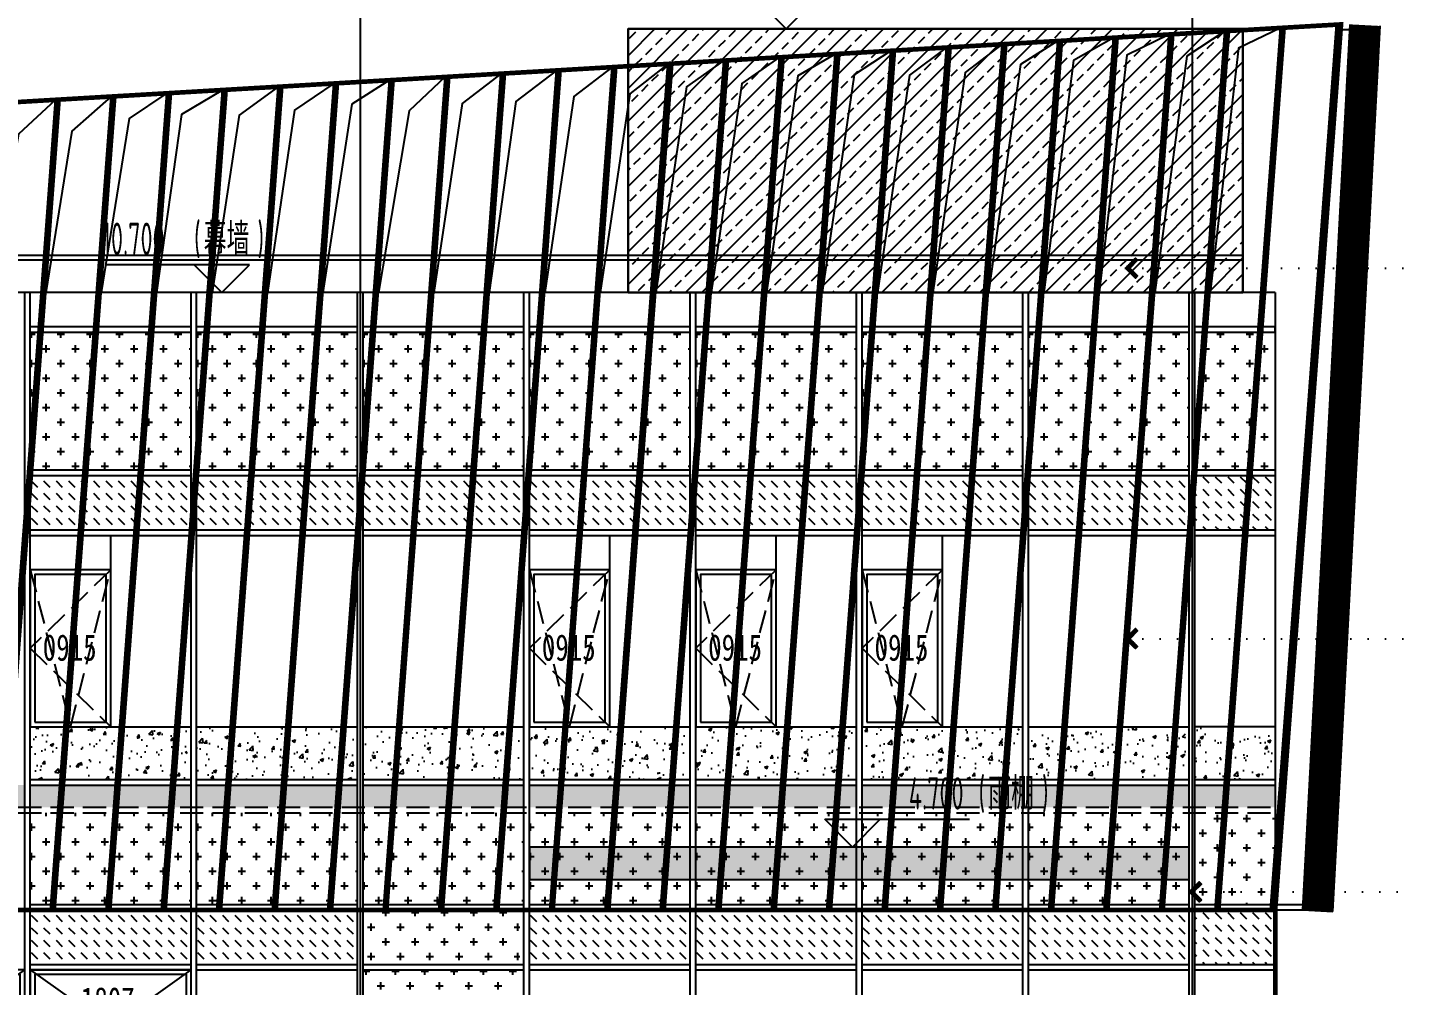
# Model space of a CAD drawing. Extents: x -280168 to 205214, y -148835 to -64913.
# Drawn here: x 46168 to 61056, y -108580 to -98216 of the extents above; entities that cross this region are included whole.
import ezdxf
from ezdxf.xclip import XClip

# ---------------------------------------------------------------- set-up
doc = ezdxf.new("R2010")
doc.units = 0
doc.header["$LTSCALE"] = 1000
doc.header["$MEASUREMENT"] = 0
doc.header["$XCLIPFRAME"] = 0
doc.linetypes.add('DASH', pattern=[0.35, 0.25, -0.1])
doc.linetypes.add('DOT2', pattern=[0.125, 0, -0.125])
for name, color, linetype in [('01-标注_标高', 200, 'Continuous'), ('01-标注_符号', 200, 'Continuous'), ('02-TEXT_标注', 130, 'Continuous'), ('05-填充_156', 156, 'Continuous'), ('05-填充_18', 18, 'Continuous'), ('05-填充_天正', 14, 'Continuous'), ('A-C_玻璃幕墙', 140, 'Continuous'), ('A-C_窗', 140, 'Continuous'), ('A-E_栏杆', 232, 'Continuous'), ('D-铝板', 181, 'Continuous'), ('E-立面轮廓', 241, 'Continuous')]:
    doc.layers.add(name, color=color, linetype=linetype)
doc.layers.add('04-不打印_辅助线', color=165, linetype='Continuous', plot=False)
doc.styles.add('_TCH_DIM', font='ros1.shx', dxfattribs={"width": 0.75, "bigfont": 'jd.shx'})
doc.styles.add('logo-3', font='STXIHEI_0.TTF', dxfattribs={"width": 0.75})
doc.styles.get("Standard").update_dxf_attribs({"font": 'STXIHEI_0.TTF', "width": 0.75})
doc.dimstyles.new('副本 ISO-1', dxfattribs={"dimtxt": 2.5, "dimasz": 1.5, "dimexe": 1.25, "dimexo": 0.625, "dimtad": 1, "dimdec": 0, "dimtxsty": 'logo-3', "dimblk": 'ARCHTICK', "dimcen": 2.5, "dimdle": 1, "dimadec": 0, "dimazin": 0, "dimtfac": 1, "dimtdec": 0, "dimtix": 1, "dimtmove": 0, "dimatfit": 3, "dimldrblk": 'AR', "dimfxl": 0, "dimarcsym": 0})
pattern_1 = [(315, (-28942.4, 55470.77), (134.70384, -3e-14), [95.25, -95.25])]

# ---------------------------------------------------------------- blocks, each defined once
blk = doc.blocks.new('*U244')
at = {"layer": 'A-C_玻璃幕墙'}
for p, q in [((-30, -2025), (-30, 8675)), ((30, -2025), (30, 8675))]:
    blk.add_line(p, q, dxfattribs=at)
blk = doc.blocks.new('*U245')
at = {"layer": 'A-C_玻璃幕墙', "color": 0, "linetype": 'ByBlock', "lineweight": -2, "transparency": 16777216}
for p in [(-12600, 0), (-10800, 0), (-9000, 0), (-7200, 0), (-5400, 0), (-3600, 0), (-1800, 0), (0, 0)]:
    blk.add_blockref('*U244', p, dxfattribs=at)
blk = doc.blocks.new('*U250')
at = {"layer": 'A-C_玻璃幕墙'}
for p, q in [((-870, 30), (870, 30)), ((-870, -30), (870, -30))]:
    blk.add_line(p, q, dxfattribs=at)
blk = doc.blocks.new('*U251')
at = {"layer": 'A-C_玻璃幕墙', "color": 0, "linetype": 'ByBlock', "lineweight": -2, "transparency": 16777216}
for p in [(-10800, 0), (-9000, 0), (-7200, 0), (-5400, 0), (-3600, 0), (-1800, 0), (0, 0)]:
    blk.add_blockref('*U250', p, dxfattribs=at)
blk = doc.blocks.new('*U252')
at = {"layer": 'A-C_玻璃幕墙'}
for p, q in [((-870, 30), (870, 30)), ((-870, -30), (870, -30))]:
    blk.add_line(p, q, dxfattribs=at)
blk = doc.blocks.new('*U253')
at = {"layer": 'A-C_玻璃幕墙', "color": 0, "linetype": 'ByBlock', "lineweight": -2, "transparency": 16777216}
for p in [(-10800, 0), (-9000, 0), (-7200, 0), (-5400, 0), (-3600, 0), (-1800, 0), (0, 0)]:
    blk.add_blockref('*U252', p, dxfattribs=at)
blk = doc.blocks.new('*U254')
at = {"layer": 'A-C_玻璃幕墙'}
for p, q in [((-870, 30), (870, 30)), ((-870, -30), (870, -30))]:
    blk.add_line(p, q, dxfattribs=at)
blk = doc.blocks.new('*U255')
at = {"layer": 'A-C_玻璃幕墙', "color": 0, "linetype": 'ByBlock', "lineweight": -2, "transparency": 16777216}
for p in [(-10800, 0), (-9000, 0), (-7200, 0), (-5400, 0), (-3600, 0), (-1800, 0), (0, 0)]:
    blk.add_blockref('*U254', p, dxfattribs=at)
blk = doc.blocks.new('*U234')
at = {"layer": 'A-C_玻璃幕墙'}
for p, q in [((-870, 30), (870, 30)), ((-870, -30), (870, -30))]:
    blk.add_line(p, q, dxfattribs=at)
blk = doc.blocks.new('*U235')
at = {"layer": 'A-C_玻璃幕墙', "color": 0, "linetype": 'ByBlock', "lineweight": -2, "transparency": 16777216}
for p in [(-10800, 0), (-9000, 0), (-7200, 0), (-5400, 0), (-3600, 0), (-1800, 0), (0, 0)]:
    blk.add_blockref('*U234', p, dxfattribs=at)
blk = doc.blocks.new('*U236')
at = {"layer": 'A-C_玻璃幕墙'}
for p, q in [((-870, 30), (870, 30)), ((-870, -30), (870, -30))]:
    blk.add_line(p, q, dxfattribs=at)
blk = doc.blocks.new('*U237')
at = {"layer": 'A-C_玻璃幕墙', "color": 0, "linetype": 'ByBlock', "lineweight": -2, "transparency": 16777216}
for p in [(-10800, 0), (-9000, 0), (-7200, 0), (-5400, 0), (-3600, 0), (-1800, 0), (0, 0)]:
    blk.add_blockref('*U236', p, dxfattribs=at)
blk = doc.blocks.new('*U238')
at = {"layer": 'A-C_玻璃幕墙'}
for p, q in [((-870, 30), (870, 30)), ((-870, -30), (870, -30))]:
    blk.add_line(p, q, dxfattribs=at)
blk = doc.blocks.new('*U239')
at = {"layer": 'A-C_玻璃幕墙', "color": 0, "linetype": 'ByBlock', "lineweight": -2, "transparency": 16777216}
for p in [(-10800, 0), (-9000, 0), (-7200, 0), (-5400, 0), (-3600, 0), (-1800, 0), (0, 0)]:
    blk.add_blockref('*U238', p, dxfattribs=at)
blk = doc.blocks.new('*U240')
at = {"layer": 'A-C_玻璃幕墙'}
blk.add_line((-870, 0), (870, 0), dxfattribs=at)
blk = doc.blocks.new('*U241')
at = {"layer": 'A-C_玻璃幕墙', "color": 0, "linetype": 'ByBlock', "lineweight": -2, "transparency": 16777216}
for p in [(-10800, 0), (-9000, 0), (-7200, 0), (-5400, 0), (-3600, 0), (-1800, 0), (0, 0)]:
    blk.add_blockref('*U240', p, dxfattribs=at)
blk = doc.blocks.new('*U232')
at = {"layer": '05-填充_天正'}
h = blk.add_hatch(dxfattribs=at)
h.set_pattern_fill('AR-CONC', color=256, scale=200)
h.set_pattern_definition([(50, (-156128.72, 161537.9), (364.36934, -31.87817), [38.1, -419.1]), (355, (-156128.72, 161537.9), (-70.48565, 382.1133), [30.48, -335.28]), (100.451, (-156098.36, 161535.23), (293.885, 350.2334), [32.38, -356.18]), (46.1842, (-156128.7, 161639.5), (542.1581, -84.0847), [57.15, -628.65]), (96.6356, (-156083.54, 161632.5), (474.8085, 494.8511), [48.57, -534.27]), (351.184, (-156128.7, 161639.5), (474.8092, 494.8502), [45.72, -502.92]), (21, (-156077.92, 161614.1), (303.22976, -204.53104), [38.1, -419.1]), (326, (-156077.92, 161614.1), (123.60406, 368.37593), [30.48, -335.28]), (71.4514, (-156052.65, 161597.04), (426.833, 163.8457), [32.38, -356.18]), (37.5, (-156128.72, 161537.89), (6.17721, 169.11008), [0, -331.216, 0, -340.36, 0, -336.55]), (7.5, (-156128.72, 161537.89), (133.63933, 200.36115), [0, -194.056, 0, -323.596, 0, -128.27]), (327.5, (-156242, 161537.89), (271.18119, -11.45749), [0, -127, 0, -396.24, 0, -525.78]), (317.5, (-156292.8, 161537.89), (296.25836, 50.85298), [0, -165.1, 0, -263.144, 0, -373.38])])
h.paths.add_polyline_path([(-420, 285), (1278, 285), (1278, -285), (-420, -285)])
blk = doc.blocks.new('*U233')
at = {"color": 0, "linetype": 'ByBlock', "lineweight": -2, "transparency": 16777216}
for p in [(-10800, 0), (-9000, 0), (-7200, 0), (-5400, 0), (-3600, 0), (-1800, 0), (0, 0)]:
    blk.add_blockref('*U232', p, dxfattribs=at)
blk = doc.blocks.new('A$C145657A9')
for points in [[(15, -2075), (885, -2075), (885, -375), (15, -375)], [(65, -2025), (835, -2025), (835, -425), (65, -425)]]:
    blk.add_lwpolyline(points, close=True)
at = {"linetype": 'DASH'}
for points in [[(15, -375), (450, -2075), (885, -375)], [(885, -375), (15, -1225), (885, -2075)]]:
    blk.add_lwpolyline(points, dxfattribs=at)
at = {"layer": '04-不打印_辅助线', "width": 0.75}
blk.add_text('0915', height=285.4, dxfattribs=at).set_placement((150, -1359))
blk = doc.blocks.new('*U256')
at = {"layer": 'A-C_窗'}
blk.add_line((435, -1035), (435, 1035), dxfattribs=at)
blk.add_blockref('A$C145657A9', (-450, 1040), dxfattribs=at)
blk = doc.blocks.new('*U257')
at = {"color": 0, "linetype": 'ByBlock', "lineweight": -2, "transparency": 16777216}
for p in [(0, 0), (1800, 0), (3600, 0)]:
    blk.add_blockref('*U256', p, dxfattribs=at)
blk = doc.blocks.new('*U258')
at = {"layer": 'A-C_窗'}
blk.add_line((435, -1035), (435, 1035), dxfattribs=at)
blk.add_blockref('A$C145657A9', (-450, 1040), dxfattribs=at)
blk = doc.blocks.new('*U259')
at = {"color": 0, "linetype": 'ByBlock', "lineweight": -2, "transparency": 16777216}
for p in [(0, 0), (1800, 0), (3600, 0)]:
    blk.add_blockref('*U258', p, dxfattribs=at)
blk = doc.blocks.new('A$C649D47EF')
for points in [[(-1735, 0), (5, 0), (5, 670), (-1735, 670)], [(-1685, 50), (-45, 50), (-45, 620), (-1685, 620)]]:
    blk.add_lwpolyline(points, close=True)
for points in [[(-1735, 670), (-865, 50)], [(-865, 50), (5, 670)]]:
    blk.add_lwpolyline(points)
at = {"layer": '04-不打印_辅助线', "width": 0.75}
blk.add_text('1807', height=285.4, dxfattribs=at).set_placement((-1188, 199))
blk = doc.blocks.new('*U266')
at = {"layer": 'A-C_窗'}
blk.add_blockref('A$C649D47EF', (865, -335), dxfattribs=at)
blk = doc.blocks.new('*U267')
at = {"color": 0, "linetype": 'ByBlock', "lineweight": -2, "transparency": 16777216}
for p in [(0, 0), (1800, 0), (3600, 0)]:
    blk.add_blockref('*U266', p, dxfattribs=at)
blk = doc.blocks.new('*U315')
at = {"layer": '05-填充_18', "const_width": 50}
blk.add_lwpolyline([(-356, -4792), (356, 4790)], dxfattribs=at)
at = {"layer": 'D-铝板'}
for p, q in [((-381, -4792), (331, 4792)), ((-331, -4792), (381, 4788))]:
    blk.add_line(p, q, dxfattribs=at)
blk = doc.blocks.new('*U316')
at = {"color": 0, "linetype": 'ByBlock', "lineweight": -2, "transparency": 16777216}
for p in [(-13800, 0), (-13200, 0), (-12600, 0), (-12000, 0), (-11400, 0), (-10800, 0), (-10200, 0), (-9600, 0), (-9000, 0), (-8400, 0), (-7800, 0), (-7200, 0), (-6600, 0), (-6000, 0), (-5400, 0), (-4800, 0), (-4200, 0), (-3600, 0), (-3000, 0), (-2400, 0), (-1800, 0), (-1200, 0), (-600, 0), (0, 0)]:
    blk.add_blockref('*U315', p, dxfattribs=at)
blk = doc.blocks.new('_ArchTick')
at = {"color": 0, "linetype": 'ByBlock', "const_width": 0.4}
blk.add_lwpolyline([(-0.5, -0.5), (0.5, 0.5)], dxfattribs=at)
blk = doc.blocks.new('*X10')
at = {"color": 0}
for p, q in [((-1012.3116, 1692.7221), (-1012.3116, 1692.7226)), ((-1012.3115, 1692.7227), (-1012.2838, 1692.7227)), ((-1012.3111, 1692.7217), (-1012.2828, 1692.7217)), ((-1012.3106, 1692.7211), (-1012.3106, 1692.7236)), ((-1012.3105, 1692.7237), (-1012.2848, 1692.7237)), ((-1012.3101, 1692.7207), (-1012.2818, 1692.7207)), ((-1012.3096, 1692.7201), (-1012.3096, 1692.7246)), ((-1012.3095, 1692.7247), (-1012.2858, 1692.7247)), ((-1012.3091, 1692.7197), (-1012.2808, 1692.7197)), ((-1012.3086, 1692.7191), (-1012.3086, 1692.7256)), ((-1012.3085, 1692.7257), (-1012.2868, 1692.7257)), ((-1012.3081, 1692.7187), (-1012.2798, 1692.7187)), ((-1012.3076, 1692.7181), (-1012.3076, 1692.7266)), ((-1012.3075, 1692.7267), (-1012.2878, 1692.7267)), ((-1012.3071, 1692.7177), (-1012.2788, 1692.7177)), ((-1012.3066, 1692.7171), (-1012.3066, 1692.7276)), ((-1012.3065, 1692.7277), (-1012.2888, 1692.7277)), ((-1012.3061, 1692.7167), (-1012.2778, 1692.7167)), ((-1012.3056, 1692.7161), (-1012.3056, 1692.7286)), ((-1012.3055, 1692.7287), (-1012.2898, 1692.7287)), ((-1012.3051, 1692.7157), (-1012.2768, 1692.7157)), ((-1012.3046, 1692.7151), (-1012.3046, 1692.7296)), ((-1012.3045, 1692.7297), (-1012.2908, 1692.7297)), ((-1012.3041, 1692.7147), (-1012.2758, 1692.7147)), ((-1012.3036, 1692.7141), (-1012.3036, 1692.7306)), ((-1012.3035, 1692.7307), (-1012.2918, 1692.7307)), ((-1012.3031, 1692.7137), (-1012.2748, 1692.7137)), ((-1012.3026, 1692.7131), (-1012.3026, 1692.7316)), ((-1012.3025, 1692.7317), (-1012.2928, 1692.7317)), ((-1012.3021, 1692.7127), (-1012.2738, 1692.7127)), ((-1012.3016, 1692.7121), (-1012.3016, 1692.7326)), ((-1012.3015, 1692.7327), (-1012.2938, 1692.7327)), ((-1012.3011, 1692.7117), (-1012.2728, 1692.7117)), ((-1012.3006, 1692.7111), (-1012.3006, 1692.7336)), ((-1012.3005, 1692.7337), (-1012.2948, 1692.7337)), ((-1012.3001, 1692.7107), (-1012.2718, 1692.7107)), ((-1012.2996, 1692.7101), (-1012.2996, 1692.7346)), ((-1012.2995, 1692.7347), (-1012.2958, 1692.7347)), ((-1012.2991, 1692.7097), (-1012.2708, 1692.7097)), ((-1012.2986, 1692.7091), (-1012.2986, 1692.7356)), ((-1012.2985, 1692.7357), (-1012.2968, 1692.7357)), ((-1012.2981, 1692.7087), (-1012.2698, 1692.7087)), ((-1012.2976, 1692.7081), (-1012.2976, 1692.7364)), ((-1012.2971, 1692.7077), (-1012.2688, 1692.7077)), ((-1012.2966, 1692.7071), (-1012.2966, 1692.7354)), ((-1012.2961, 1692.7067), (-1012.2678, 1692.7067)), ((-1012.2956, 1692.7061), (-1012.2956, 1692.7344)), ((-1012.2951, 1692.7057), (-1012.2668, 1692.7057)), ((-1012.2946, 1692.7051), (-1012.2946, 1692.7334)), ((-1012.2941, 1692.7047), (-1012.2658, 1692.7047)), ((-1012.2936, 1692.7041), (-1012.2936, 1692.7324)), ((-1012.2931, 1692.7037), (-1012.2648, 1692.7037)), ((-1012.2926, 1692.7031), (-1012.2926, 1692.7314)), ((-1012.2916, 1692.7021), (-1012.2916, 1692.7304)), ((-1012.2906, 1692.7011), (-1012.2906, 1692.7294)), ((-1012.2896, 1692.7001), (-1012.2896, 1692.7284)), ((-1012.2886, 1692.6991), (-1012.2886, 1692.7274)), ((-1012.2876, 1692.6981), (-1012.2876, 1692.7264)), ((-1012.2866, 1692.6971), (-1012.2866, 1692.7254)), ((-1012.2856, 1692.6961), (-1012.2856, 1692.7244)), ((-1012.2846, 1692.6951), (-1012.2846, 1692.7234)), ((-1012.2836, 1692.6941), (-1012.2836, 1692.7224)), ((-1012.2826, 1692.6931), (-1012.2826, 1692.7214)), ((-1012.2816, 1692.6921), (-1012.2816, 1692.7204)), ((-1012.2806, 1692.6911), (-1012.2806, 1692.7194)), ((-1012.2796, 1692.6901), (-1012.2796, 1692.7184)), ((-1012.2786, 1692.6891), (-1012.2786, 1692.7174)), ((-1012.2776, 1692.6881), (-1012.2776, 1692.7164)), ((-1012.2766, 1692.6871), (-1012.2766, 1692.7154)), ((-1012.2756, 1692.6861), (-1012.2756, 1692.7144)), ((-1012.2746, 1692.6851), (-1012.2746, 1692.7134)), ((-1012.2736, 1692.6841), (-1012.2736, 1692.7124)), ((-1012.2726, 1692.6831), (-1012.2726, 1692.7114)), ((-1012.2716, 1692.6821), (-1012.2716, 1692.7104)), ((-1012.2706, 1692.6811), (-1012.2706, 1692.7094)), ((-1012.2696, 1692.6801), (-1012.2696, 1692.7084)), ((-1012.2686, 1692.6791), (-1012.2686, 1692.7074)), ((-1012.2676, 1692.6781), (-1012.2676, 1692.7064)), ((-1012.2666, 1692.6771), (-1012.2666, 1692.7054)), ((-1012.2656, 1692.6761), (-1012.2656, 1692.7044)), ((-1012.2646, 1692.6751), (-1012.2646, 1692.7034)), ((-1012.3116, 1692.6177), (-1012.2833, 1692.6177)), ((-1012.3116, 1692.6172), (-1012.3116, 1692.6177)), ((-1012.3111, 1692.6167), (-1012.2843, 1692.6167)), ((-1012.3106, 1692.6187), (-1012.2823, 1692.6187)), ((-1012.3106, 1692.6162), (-1012.3106, 1692.6187)), ((-1012.3101, 1692.6157), (-1012.2853, 1692.6157)), ((-1012.3096, 1692.6197), (-1012.2813, 1692.6197)), ((-1012.3096, 1692.6152), (-1012.3096, 1692.6197)), ((-1012.3091, 1692.6147), (-1012.2863, 1692.6147)), ((-1012.3086, 1692.6207), (-1012.2803, 1692.6207)), ((-1012.3086, 1692.6142), (-1012.3086, 1692.6207)), ((-1012.3081, 1692.6137), (-1012.2873, 1692.6137)), ((-1012.3076, 1692.6217), (-1012.2793, 1692.6217)), ((-1012.3076, 1692.6132), (-1012.3076, 1692.6217)), ((-1012.3071, 1692.6127), (-1012.2883, 1692.6127)), ((-1012.3066, 1692.6227), (-1012.2783, 1692.6227)), ((-1012.3066, 1692.6122), (-1012.3066, 1692.6227)), ((-1012.3061, 1692.6117), (-1012.2893, 1692.6117)), ((-1012.3056, 1692.6237), (-1012.2773, 1692.6237)), ((-1012.3056, 1692.6112), (-1012.3056, 1692.6237)), ((-1012.3046, 1692.6247), (-1012.2763, 1692.6247)), ((-1012.3046, 1692.6102), (-1012.3046, 1692.6247)), ((-1012.3036, 1692.6257), (-1012.2753, 1692.6257)), ((-1012.3036, 1692.6092), (-1012.3036, 1692.6257)), ((-1012.3026, 1692.6267), (-1012.2743, 1692.6267)), ((-1012.3026, 1692.6082), (-1012.3026, 1692.6267)), ((-1012.3016, 1692.6277), (-1012.2733, 1692.6277)), ((-1012.3016, 1692.6072), (-1012.3016, 1692.6277)), ((-1012.3006, 1692.6287), (-1012.2723, 1692.6287)), ((-1012.3006, 1692.6062), (-1012.3006, 1692.6287)), ((-1012.2996, 1692.6297), (-1012.2713, 1692.6297)), ((-1012.2996, 1692.6052), (-1012.2996, 1692.6297)), ((-1012.2986, 1692.6307), (-1012.2703, 1692.6307)), ((-1012.2986, 1692.6042), (-1012.2986, 1692.6307)), ((-1012.2976, 1692.6317), (-1012.2693, 1692.6317)), ((-1012.2976, 1692.6034), (-1012.2976, 1692.6317)), ((-1012.2966, 1692.6327), (-1012.2683, 1692.6327)), ((-1012.2966, 1692.6044), (-1012.2966, 1692.6327)), ((-1012.2956, 1692.6337), (-1012.2673, 1692.6337)), ((-1012.2956, 1692.6054), (-1012.2956, 1692.6337)), ((-1012.2946, 1692.6347), (-1012.2663, 1692.6347)), ((-1012.2946, 1692.6064), (-1012.2946, 1692.6347)), ((-1012.2936, 1692.6357), (-1012.2653, 1692.6357)), ((-1012.2936, 1692.6074), (-1012.2936, 1692.6357)), ((-1012.2926, 1692.6367), (-1012.2643, 1692.6367)), ((-1012.2926, 1692.6084), (-1012.2926, 1692.6367)), ((-1012.2921, 1692.7027), (-1012.2638, 1692.7027)), ((-1012.2916, 1692.6377), (-1012.2633, 1692.6377)), ((-1012.2916, 1692.6094), (-1012.2916, 1692.6377)), ((-1012.2911, 1692.7017), (-1012.2628, 1692.7017)), ((-1012.2906, 1692.6387), (-1012.2623, 1692.6387)), ((-1012.2906, 1692.6104), (-1012.2906, 1692.6387)), ((-1012.2901, 1692.7007), (-1012.2618, 1692.7007)), ((-1012.2896, 1692.6397), (-1012.2613, 1692.6397)), ((-1012.2896, 1692.6114), (-1012.2896, 1692.6397)), ((-1012.2891, 1692.6997), (-1012.2608, 1692.6997)), ((-1012.2886, 1692.6407), (-1012.2603, 1692.6407)), ((-1012.2886, 1692.6124), (-1012.2886, 1692.6407)), ((-1012.2881, 1692.6987), (-1012.2598, 1692.6987)), ((-1012.2876, 1692.6417), (-1012.2593, 1692.6417)), ((-1012.2876, 1692.6134), (-1012.2876, 1692.6417)), ((-1012.2871, 1692.6977), (-1012.2588, 1692.6977)), ((-1012.2866, 1692.6427), (-1012.2583, 1692.6427)), ((-1012.2866, 1692.6144), (-1012.2866, 1692.6427)), ((-1012.2861, 1692.6967), (-1012.2578, 1692.6967)), ((-1012.2856, 1692.6437), (-1012.2573, 1692.6437)), ((-1012.2856, 1692.6154), (-1012.2856, 1692.6437)), ((-1012.2851, 1692.6957), (-1012.2568, 1692.6957)), ((-1012.2846, 1692.6447), (-1012.2563, 1692.6447)), ((-1012.2846, 1692.6164), (-1012.2846, 1692.6447)), ((-1012.2841, 1692.6947), (-1012.2558, 1692.6947)), ((-1012.2836, 1692.6457), (-1012.2553, 1692.6457)), ((-1012.2836, 1692.6174), (-1012.2836, 1692.6457)), ((-1012.2831, 1692.6937), (-1012.2548, 1692.6937)), ((-1012.2826, 1692.6467), (-1012.2543, 1692.6467)), ((-1012.2826, 1692.6184), (-1012.2826, 1692.6467)), ((-1012.2821, 1692.6927), (-1012.2538, 1692.6927)), ((-1012.2816, 1692.6477), (-1012.2533, 1692.6477)), ((-1012.2816, 1692.6194), (-1012.2816, 1692.6477)), ((-1012.2811, 1692.6917), (-1012.2528, 1692.6917)), ((-1012.2806, 1692.6487), (-1012.2523, 1692.6487)), ((-1012.2806, 1692.6204), (-1012.2806, 1692.6487)), ((-1012.2801, 1692.6907), (-1012.2518, 1692.6907)), ((-1012.2796, 1692.6497), (-1012.2513, 1692.6497)), ((-1012.2796, 1692.6214), (-1012.2796, 1692.6497)), ((-1012.2791, 1692.6897), (-1012.2508, 1692.6897)), ((-1012.2786, 1692.6507), (-1012.2503, 1692.6507)), ((-1012.2786, 1692.6224), (-1012.2786, 1692.6507)), ((-1012.2781, 1692.6887), (-1012.2498, 1692.6887)), ((-1012.2776, 1692.6517), (-1012.2493, 1692.6517)), ((-1012.2776, 1692.6234), (-1012.2776, 1692.6517)), ((-1012.2771, 1692.6877), (-1012.2488, 1692.6877)), ((-1012.2766, 1692.6527), (-1012.2483, 1692.6527)), ((-1012.2766, 1692.6244), (-1012.2766, 1692.6527)), ((-1012.2761, 1692.6867), (-1012.2478, 1692.6867)), ((-1012.2756, 1692.6537), (-1012.2473, 1692.6537)), ((-1012.2756, 1692.6254), (-1012.2756, 1692.6537)), ((-1012.2751, 1692.6857), (-1012.2468, 1692.6857)), ((-1012.2746, 1692.6547), (-1012.2463, 1692.6547)), ((-1012.2746, 1692.6264), (-1012.2746, 1692.6547)), ((-1012.2741, 1692.6847), (-1012.2458, 1692.6847)), ((-1012.2736, 1692.6557), (-1012.2453, 1692.6557)), ((-1012.2736, 1692.6274), (-1012.2736, 1692.6557)), ((-1012.2731, 1692.6837), (-1012.2448, 1692.6837)), ((-1012.2726, 1692.6567), (-1012.2443, 1692.6567)), ((-1012.2726, 1692.6284), (-1012.2726, 1692.6567)), ((-1012.2721, 1692.6827), (-1012.2438, 1692.6827)), ((-1012.2716, 1692.6577), (-1012.2433, 1692.6577)), ((-1012.2716, 1692.6294), (-1012.2716, 1692.6577)), ((-1012.2711, 1692.6817), (-1012.2428, 1692.6817)), ((-1012.2706, 1692.6587), (-1012.2423, 1692.6587)), ((-1012.2706, 1692.6304), (-1012.2706, 1692.6587)), ((-1012.2701, 1692.6807), (-1012.2418, 1692.6807)), ((-1012.2696, 1692.6597), (-1012.2413, 1692.6597)), ((-1012.2696, 1692.6314), (-1012.2696, 1692.6597)), ((-1012.2691, 1692.6797), (-1012.2408, 1692.6797)), ((-1012.2686, 1692.6607), (-1012.2403, 1692.6607)), ((-1012.2686, 1692.6324), (-1012.2686, 1692.6607)), ((-1012.2681, 1692.6787), (-1012.2398, 1692.6787)), ((-1012.2676, 1692.6617), (-1012.2393, 1692.6617)), ((-1012.2676, 1692.6334), (-1012.2676, 1692.6617)), ((-1012.2671, 1692.6777), (-1012.2388, 1692.6777)), ((-1012.2666, 1692.6627), (-1012.2383, 1692.6627)), ((-1012.2666, 1692.6344), (-1012.2666, 1692.6627)), ((-1012.2661, 1692.6767), (-1012.2378, 1692.6767)), ((-1012.2656, 1692.6637), (-1012.2373, 1692.6637)), ((-1012.2656, 1692.6354), (-1012.2656, 1692.6637)), ((-1012.2651, 1692.6757), (-1012.2368, 1692.6757)), ((-1012.2646, 1692.6647), (-1012.2363, 1692.6647)), ((-1012.2646, 1692.6364), (-1012.2646, 1692.6647)), ((-1012.2641, 1692.6747), (-1012.2358, 1692.6747)), ((-1012.2636, 1692.6741), (-1012.2636, 1692.7024)), ((-1012.2636, 1692.6657), (-1012.2353, 1692.6657)), ((-1012.2636, 1692.6374), (-1012.2636, 1692.6657)), ((-1012.2631, 1692.6737), (-1012.2348, 1692.6737)), ((-1012.2626, 1692.6731), (-1012.2626, 1692.7014)), ((-1012.2626, 1692.6667), (-1012.2343, 1692.6667)), ((-1012.2626, 1692.6384), (-1012.2626, 1692.6667)), ((-1012.2621, 1692.6727), (-1012.2338, 1692.6727)), ((-1012.2616, 1692.6721), (-1012.2616, 1692.7004)), ((-1012.2616, 1692.6677), (-1012.2333, 1692.6677)), ((-1012.2616, 1692.6394), (-1012.2616, 1692.6677)), ((-1012.2611, 1692.6717), (-1012.2328, 1692.6717)), ((-1012.2606, 1692.6711), (-1012.2606, 1692.6994)), ((-1012.2606, 1692.6687), (-1012.2323, 1692.6687)), ((-1012.2606, 1692.6404), (-1012.2606, 1692.6687)), ((-1012.2601, 1692.6707), (-1012.2318, 1692.6707)), ((-1012.2596, 1692.6701), (-1012.2596, 1692.6984)), ((-1012.2596, 1692.6697), (-1012.2313, 1692.6697)), ((-1012.2596, 1692.6414), (-1012.2596, 1692.6697)), ((-1012.2586, 1692.6424), (-1012.2586, 1692.6974)), ((-1012.2576, 1692.6434), (-1012.2576, 1692.6964)), ((-1012.2566, 1692.6444), (-1012.2566, 1692.6954)), ((-1012.2556, 1692.6454), (-1012.2556, 1692.6944)), ((-1012.2546, 1692.6464), (-1012.2546, 1692.6934)), ((-1012.2536, 1692.6474), (-1012.2536, 1692.6924)), ((-1012.2526, 1692.6484), (-1012.2526, 1692.6914)), ((-1012.2516, 1692.6494), (-1012.2516, 1692.6904)), ((-1012.2506, 1692.6504), (-1012.2506, 1692.6894)), ((-1012.2496, 1692.6514), (-1012.2496, 1692.6884)), ((-1012.2486, 1692.6524), (-1012.2486, 1692.6874)), ((-1012.2476, 1692.6534), (-1012.2476, 1692.6864)), ((-1012.2466, 1692.6544), (-1012.2466, 1692.6854)), ((-1012.2456, 1692.6554), (-1012.2456, 1692.6844)), ((-1012.2446, 1692.6564), (-1012.2446, 1692.6834)), ((-1012.2436, 1692.6574), (-1012.2436, 1692.6824)), ((-1012.2426, 1692.6584), (-1012.2426, 1692.6814)), ((-1012.2416, 1692.6594), (-1012.2416, 1692.6804)), ((-1012.2406, 1692.6604), (-1012.2406, 1692.6794)), ((-1012.2396, 1692.6614), (-1012.2396, 1692.6784)), ((-1012.2386, 1692.6624), (-1012.2386, 1692.6774)), ((-1012.2376, 1692.6634), (-1012.2376, 1692.6764)), ((-1012.2366, 1692.6644), (-1012.2366, 1692.6754)), ((-1012.2356, 1692.6654), (-1012.2356, 1692.6744)), ((-1012.2346, 1692.6664), (-1012.2346, 1692.6734)), ((-1012.2336, 1692.6674), (-1012.2336, 1692.6724)), ((-1012.2326, 1692.6684), (-1012.2326, 1692.6714)), ((-1012.2316, 1692.6694), (-1012.2316, 1692.6704)), ((-1012.3051, 1692.6107), (-1012.2903, 1692.6107)), ((-1012.3041, 1692.6097), (-1012.2913, 1692.6097)), ((-1012.3031, 1692.6087), (-1012.2923, 1692.6087)), ((-1012.3021, 1692.6077), (-1012.2933, 1692.6077)), ((-1012.3011, 1692.6067), (-1012.2943, 1692.6067)), ((-1012.3001, 1692.6057), (-1012.2953, 1692.6057)), ((-1012.2991, 1692.6047), (-1012.2963, 1692.6047)), ((-1012.2981, 1692.6037), (-1012.2973, 1692.6037))]:
    blk.add_line(p, q, dxfattribs=at)
blk = doc.blocks.new('A-ARROW')
blk.add_lwpolyline([(0.0808, 0.0525), (0.0666, 0.0666), (0, 0), (0.0666, -0.0666), (0.0808, -0.0525), (0.0283, 0)], close=True)
at = {"rotation": 180}
blk.add_blockref('*X10', (-1012.2311, 1692.6699), dxfattribs=at)
blk = doc.blocks.new('AR')
at = {"xscale": -21.59999999986031, "yscale": 21.59999999999127, "zscale": 21.6, "rotation": 359.9999997162888}
blk.add_blockref('A-ARROW', (0, 0), dxfattribs=at)
blk = doc.blocks.new('*U324')
at = {"layer": '05-填充_156'}
h = blk.add_hatch(dxfattribs=at)
h.set_pattern_fill('天然石材', color=256, scale=50)
h.set_pattern_definition([(45, (-15569.25, 166642.64), (-176.77677, 176.77677), []), (45, (-15482.32, 166552.89), (-176.77677, 176.77677), [98.68425, -56.391])])
h.paths.add_polyline_path([(0, 0), (6650, 0), (6650, 2850), (0, 2850)])
at = {"layer": 'E-立面轮廓'}
blk.add_lwpolyline([(0, 0), (0, 2850), (6650, 2850), (6650, 0)], dxfattribs=at)
blk.add_lwpolyline([(0, 0), (6650, 0), (6650, 2850), (0, 2850)], close=True, dxfattribs=at)
blk = doc.blocks.new('A$C58EF75E22')
at = {"layer": '05-填充_18'}
h = blk.add_hatch(color=256, dxfattribs=at)
h.dxf.hatch_style = 1
h.paths.add_polyline_path([(0, 0), (7140, 0), (7140, 350), (0, 350)])
blk.add_lwpolyline([(0, 0), (7140, 0), (7140, 350), (0, 350)], close=True)

msp = doc.modelspace()

# ---------------------------------------------------------------- hatches: boundary and pattern name
at = {"layer": '05-填充_156'}
h = msp.add_hatch(dxfattribs=at)
h.set_pattern_fill('CROSS', color=136, scale=100)
h.set_pattern_definition([(0, (-108610.28, 55470.77), (158.75, 158.75), [79.375, -238.125]), (90, (-108570.59, 55431.08), (-158.75, 158.75), [79.375, -238.125])])
h.paths.add_polyline_path([(46198.4, -101512.1), (47938.4, -101512.1), (47938.4, -103002.1), (46198.4, -103002.1)])
h = msp.add_hatch(dxfattribs=at)
h.set_pattern_fill('CROSS', color=136, scale=100)
h.set_pattern_definition([(0, (-106810.28, 55470.77), (158.75, 158.75), [79.375, -238.125]), (90, (-106770.59, 55431.08), (-158.75, 158.75), [79.375, -238.125])])
h.paths.add_polyline_path([(47998.4, -101512.1), (49738.4, -101512.1), (49738.4, -103002.1), (47998.4, -103002.1)])
h = msp.add_hatch(dxfattribs=at)
h.set_pattern_fill('CROSS', color=136, scale=100)
h.set_pattern_definition([(0, (-105010.28, 55470.77), (158.75, 158.75), [79.375, -238.125]), (90, (-104970.59, 55431.08), (-158.75, 158.75), [79.375, -238.125])])
h.paths.add_polyline_path([(49798.4, -101512.1), (51538.4, -101512.1), (51538.4, -103002.1), (49798.4, -103002.1)])
h = msp.add_hatch(dxfattribs=at)
h.set_pattern_fill('CROSS', color=136, scale=100)
h.set_pattern_definition([(0, (-103210.28, 55470.77), (158.75, 158.75), [79.375, -238.125]), (90, (-103170.59, 55431.08), (-158.75, 158.75), [79.375, -238.125])])
h.paths.add_polyline_path([(51598.4, -101512.1), (53338.4, -101512.1), (53338.4, -103002.1), (51598.4, -103002.1)])
h = msp.add_hatch(dxfattribs=at)
h.set_pattern_fill('CROSS', color=136, scale=100)
h.set_pattern_definition([(0, (-101410.28, 55470.77), (158.75, 158.75), [79.375, -238.125]), (90, (-101370.59, 55431.08), (-158.75, 158.75), [79.375, -238.125])])
h.paths.add_polyline_path([(53398.4, -101512.1), (55138.4, -101512.1), (55138.4, -103002.1), (53398.4, -103002.1)])
h = msp.add_hatch(dxfattribs=at)
h.set_pattern_fill('CROSS', color=136, scale=100)
h.set_pattern_definition([(0, (-99610.28, 55470.77), (158.75, 158.75), [79.375, -238.125]), (90, (-99570.59, 55431.08), (-158.75, 158.75), [79.375, -238.125])])
h.paths.add_polyline_path([(55198.4, -101512.1), (56938.4, -101512.1), (56938.4, -103002.1), (55198.4, -103002.1)])
h = msp.add_hatch(dxfattribs=at)
h.set_pattern_fill('CROSS', color=136, scale=100)
h.set_pattern_definition([(0, (-97810.28, 55470.77), (158.75, 158.75), [79.375, -238.125]), (90, (-97770.59, 55431.08), (-158.75, 158.75), [79.375, -238.125])])
h.paths.add_polyline_path([(56998.4, -101512.1), (58738.4, -101512.1), (58738.4, -103002.1), (56998.4, -103002.1)])
h = msp.add_hatch(dxfattribs=at)
h.set_pattern_fill('CROSS', color=136, scale=100)
h.set_pattern_definition([(0, (-96062.28, 55470.77), (158.75, 158.75), [79.375, -238.125]), (90, (-96022.59, 55431.08), (-158.75, 158.75), [79.375, -238.125])])
h.paths.add_polyline_path([(59668.4, -103002.1), (59668.4, -101512.1), (58798.4, -101512.1), (58798.4, -103002.1)])
h = msp.add_hatch(dxfattribs=at)
h.set_pattern_fill('DASH', color=256, scale=100, angle=315)
h.set_pattern_definition([(315, (-109510.28, 60140.77), (134.70384, -3e-14), [95.25, -95.25])])
h.paths.add_polyline_path([(46198.4, -103062.1), (47938.4, -103062.1), (47938.4, -103652.1), (46198.4, -103652.1)])
h = msp.add_hatch(dxfattribs=at)
h.set_pattern_fill('DASH', color=256, scale=100, angle=315)
h.set_pattern_definition([(315, (-107710.28, 60140.77), (134.70384, -3e-14), [95.25, -95.25])])
h.paths.add_polyline_path([(47998.4, -103062.1), (49738.4, -103062.1), (49738.4, -103652.1), (47998.4, -103652.1)])
h = msp.add_hatch(dxfattribs=at)
h.set_pattern_fill('DASH', color=256, scale=100, angle=315)
h.set_pattern_definition([(315, (-105910.28, 60140.77), (134.70384, -3e-14), [95.25, -95.25])])
h.paths.add_polyline_path([(49798.4, -103062.1), (51538.4, -103062.1), (51538.4, -103652.1), (49798.4, -103652.1)])
h = msp.add_hatch(dxfattribs=at)
h.set_pattern_fill('DASH', color=256, scale=100, angle=315)
h.set_pattern_definition([(315, (-104110.28, 60140.77), (134.70384, -3e-14), [95.25, -95.25])])
h.paths.add_polyline_path([(51598.4, -103062.1), (53338.4, -103062.1), (53338.4, -103652.1), (51598.4, -103652.1)])
h = msp.add_hatch(dxfattribs=at)
h.set_pattern_fill('DASH', color=256, scale=100, angle=315)
h.set_pattern_definition([(315, (-102310.28, 60140.77), (134.70384, -3e-14), [95.25, -95.25])])
h.paths.add_polyline_path([(53398.4, -103062.1), (55138.4, -103062.1), (55138.4, -103652.1), (53398.4, -103652.1)])
h = msp.add_hatch(dxfattribs=at)
h.set_pattern_fill('DASH', color=256, scale=100, angle=315)
h.set_pattern_definition([(315, (-100510.28, 60140.77), (134.70384, -3e-14), [95.25, -95.25])])
h.paths.add_polyline_path([(55198.4, -103062.1), (56938.4, -103062.1), (56938.4, -103652.1), (55198.4, -103652.1)])
h = msp.add_hatch(dxfattribs=at)
h.set_pattern_fill('DASH', color=256, scale=100, angle=315)
h.set_pattern_definition([(315, (-98710.28, 60140.77), (134.70384, -3e-14), [95.25, -95.25])])
h.paths.add_polyline_path([(56998.4, -103062.1), (58738.4, -103062.1), (58738.4, -103652.1), (56998.4, -103652.1)])
h = msp.add_hatch(dxfattribs=at)
h.set_pattern_fill('DASH', color=256, scale=100, angle=315)
h.set_pattern_definition(pattern_1)
h.paths.add_polyline_path([(59668.4, -103652.1), (59668.4, -103062.1), (58798.4, -103062.1), (58798.4, -103652.1)])
h = msp.add_hatch(dxfattribs=at)
h.set_pattern_fill('DASH', color=256, scale=100, angle=315)
h.set_pattern_definition([(315, (0, 0), (134.70384, -3e-14), [95.25, -95.25])])
h.paths.add_polyline_path([(23668.4, -106412.1), (24538.4, -106412.1), (24538.4, -106652.1), (23668.4, -106652.1)])
h.paths.add_polyline_path([(24598.4, -106412.1), (26338.4, -106412.1), (26338.4, -106652.1), (24598.4, -106652.1)])
h.paths.add_polyline_path([(26398.4, -106412.1), (28138.4, -106412.1), (28138.4, -106652.1), (26398.4, -106652.1)])
h.paths.add_polyline_path([(28198.4, -106412.1), (29938.4, -106412.1), (29938.4, -106652.1), (28198.4, -106652.1)])
h.paths.add_polyline_path([(29998.4, -106652.1), (31738.4, -106652.1), (31738.4, -106412.1), (29998.4, -106412.1)])
h.paths.add_polyline_path([(31798.4, -106652.1), (33538.4, -106652.1), (33538.4, -106412.1), (31798.4, -106412.1)])
h.paths.add_polyline_path([(33598.4, -106652.1), (35338.4, -106652.1), (35338.4, -106412.1), (33598.4, -106412.1)])
h.paths.add_polyline_path([(35398.4, -106652.1), (37138.4, -106652.1), (37138.4, -106412.1), (35398.4, -106412.1)])
h.paths.add_polyline_path([(37198.4, -106652.1), (38938.4, -106652.1), (38938.4, -106412.1), (37198.4, -106412.1)])
h.paths.add_polyline_path([(38998.4, -106652.1), (40738.4, -106652.1), (40738.4, -106412.1), (38998.4, -106412.1)])
h.paths.add_polyline_path([(40798.4, -106412.1), (42538.4, -106412.1), (42538.4, -106652.1), (40798.4, -106652.1)])
h.paths.add_polyline_path([(42598.4, -106652.1), (44338.4, -106652.1), (44338.4, -106412.1), (42598.4, -106412.1)])
h.paths.add_polyline_path([(44398.4, -106652.1), (46138.4, -106652.1), (46138.4, -106412.1), (44398.4, -106412.1)])
h.paths.add_polyline_path([(46198.4, -106652.1), (47938.4, -106652.1), (47938.4, -106412.1), (46198.4, -106412.1)])
h.paths.add_polyline_path([(47998.4, -106652.1), (49738.4, -106652.1), (49738.4, -106412.1), (47998.4, -106412.1)])
h.paths.add_polyline_path([(49798.4, -106652.1), (51538.4, -106652.1), (51538.4, -106412.1), (49798.4, -106412.1)])
h.paths.add_polyline_path([(51598.4, -106652.1), (53338.4, -106652.1), (53338.4, -106412.1), (51598.4, -106412.1)])
h.paths.add_polyline_path([(53398.4, -106412.1), (55138.4, -106412.1), (55138.4, -106652.1), (53398.4, -106652.1)])
h.paths.add_polyline_path([(55198.4, -106652.1), (56938.4, -106652.1), (56938.4, -106412.1), (55198.4, -106412.1)])
h.paths.add_polyline_path([(56998.4, -106652.1), (58738.4, -106652.1), (58738.4, -106412.1), (56998.4, -106412.1)])
h.paths.add_polyline_path([(58798.4, -106652.1), (59668.4, -106652.1), (59668.4, -106412.1), (58798.4, -106412.1)])
h = msp.add_hatch(dxfattribs=at)
h.set_pattern_fill('CROSS', color=136, scale=100)
h.set_pattern_definition([(0, (-108610.28, 50770.77), (158.75, 158.75), [79.375, -238.125]), (90, (-108570.59, 50731.08), (-158.75, 158.75), [79.375, -238.125])])
h.paths.add_polyline_path([(46198.4, -106712.1), (47938.4, -106712.1), (47938.4, -107702.1), (46198.4, -107702.1)])
h = msp.add_hatch(dxfattribs=at)
h.set_pattern_fill('CROSS', color=136, scale=100)
h.set_pattern_definition([(0, (-106810.28, 50770.77), (158.75, 158.75), [79.375, -238.125]), (90, (-106770.59, 50731.08), (-158.75, 158.75), [79.375, -238.125])])
h.paths.add_polyline_path([(47998.4, -106712.1), (49738.4, -106712.1), (49738.4, -107702.1), (47998.4, -107702.1)])
h = msp.add_hatch(dxfattribs=at)
h.set_pattern_fill('CROSS', color=136, scale=100)
h.set_pattern_definition([(0, (-105010.28, 50770.77), (158.75, 158.75), [79.375, -238.125]), (90, (-104970.59, 50731.08), (-158.75, 158.75), [79.375, -238.125])])
h.paths.add_polyline_path([(49798.4, -106712.1), (51538.4, -106712.1), (51538.4, -107702.1), (49798.4, -107702.1)])
h = msp.add_hatch(dxfattribs=at)
h.set_pattern_fill('CROSS', color=136, scale=100)
h.set_pattern_definition([(0, (-103210.28, 50770.77), (158.75, 158.75), [79.375, -238.125]), (90, (-103170.59, 50731.08), (-158.75, 158.75), [79.375, -238.125])])
h.paths.add_polyline_path([(51598.4, -106712.1), (53296.4, -106712.1), (53296.4, -107702.1), (51598.4, -107702.1)])
h = msp.add_hatch(dxfattribs=at)
h.set_pattern_fill('CROSS', color=136, scale=100)
h.set_pattern_definition([(0, (-101410.28, 50770.77), (158.75, 158.75), [79.375, -238.125]), (90, (-101370.59, 50731.08), (-158.75, 158.75), [79.375, -238.125])])
h.paths.add_polyline_path([(53398.4, -106712.1), (55096.4, -106712.1), (55096.4, -107702.1), (53398.4, -107702.1)])
h = msp.add_hatch(dxfattribs=at)
h.set_pattern_fill('CROSS', color=136, scale=100)
h.set_pattern_definition([(0, (-99610.28, 50770.77), (158.75, 158.75), [79.375, -238.125]), (90, (-99570.59, 50731.08), (-158.75, 158.75), [79.375, -238.125])])
h.paths.add_polyline_path([(55198.4, -106712.1), (56896.4, -106712.1), (56896.4, -107702.1), (55198.4, -107702.1)])
h = msp.add_hatch(dxfattribs=at)
h.set_pattern_fill('CROSS', color=136, scale=100)
h.set_pattern_definition([(0, (-97810.28, 50770.77), (158.75, 158.75), [79.375, -238.125]), (90, (-97770.59, 50731.08), (-158.75, 158.75), [79.375, -238.125])])
h.paths.add_polyline_path([(56998.4, -106712.1), (58696.4, -106712.1), (58696.4, -107702.1), (56998.4, -107702.1)])
h = msp.add_hatch(dxfattribs=at)
h.set_pattern_fill('CROSS', color=136, scale=100)
h.set_pattern_definition([(0, (-28942.4, 55470.77), (158.75, 158.75), [79.375, -238.125]), (90, (-28902.71, 55431.08), (-158.75, 158.75), [79.375, -238.125])])
h.paths.add_polyline_path([(59668.4, -107702.1), (59668.4, -106712.1), (58798.4, -106712.1), (58798.4, -107702.1)])
h = msp.add_hatch(dxfattribs=at)
h.set_pattern_fill('DASH', color=256, scale=100, angle=315)
h.set_pattern_definition([(315, (-109510.28, 55440.77), (134.70384, -3e-14), [95.25, -95.25])])
h.paths.add_polyline_path([(46198.4, -107762.1), (47896.4, -107762.1), (47896.4, -108352.1), (46198.4, -108352.1)])
h = msp.add_hatch(dxfattribs=at)
h.set_pattern_fill('DASH', color=256, scale=100, angle=315)
h.set_pattern_definition([(315, (-107710.28, 55440.77), (134.70384, -3e-14), [95.25, -95.25])])
h.paths.add_polyline_path([(47998.4, -107762.1), (49696.4, -107762.1), (49696.4, -108352.1), (47998.4, -108352.1)])
h = msp.add_hatch(dxfattribs=at)
h.set_pattern_fill('CROSS', color=136, scale=100)
h.set_pattern_definition([(0, (0, 0), (158.75, 158.75), [79.375, -238.125]), (90, (39.69, -39.69), (-158.75, 158.75), [79.375, -238.125])])
h.paths.add_polyline_path([(49798.4, -107762.1), (51496.4, -107762.1), (51496.4, -108352.1), (49798.4, -108352.1)])
h = msp.add_hatch(dxfattribs=at)
h.set_pattern_fill('DASH', color=256, scale=100, angle=315)
h.set_pattern_definition([(315, (-104110.28, 55440.77), (134.70384, -3e-14), [95.25, -95.25])])
h.paths.add_polyline_path([(51598.4, -107762.1), (53296.4, -107762.1), (53296.4, -108352.1), (51598.4, -108352.1)])
h = msp.add_hatch(dxfattribs=at)
h.set_pattern_fill('DASH', color=256, scale=100, angle=315)
h.set_pattern_definition([(315, (-102310.28, 55440.77), (134.70384, -3e-14), [95.25, -95.25])])
h.paths.add_polyline_path([(53398.4, -107762.1), (55096.4, -107762.1), (55096.4, -108352.1), (53398.4, -108352.1)])
h = msp.add_hatch(dxfattribs=at)
h.set_pattern_fill('DASH', color=256, scale=100, angle=315)
h.set_pattern_definition([(315, (-100510.28, 55440.77), (134.70384, -3e-14), [95.25, -95.25])])
h.paths.add_polyline_path([(55198.4, -107762.1), (56896.4, -107762.1), (56896.4, -108352.1), (55198.4, -108352.1)])
h = msp.add_hatch(dxfattribs=at)
h.set_pattern_fill('DASH', color=256, scale=100, angle=315)
h.set_pattern_definition([(315, (-98710.28, 55440.77), (134.70384, -3e-14), [95.25, -95.25])])
h.paths.add_polyline_path([(56998.4, -107762.1), (58696.4, -107762.1), (58696.4, -108352.1), (56998.4, -108352.1)])
h = msp.add_hatch(dxfattribs=at)
h.set_pattern_fill('DASH', color=256, scale=100, angle=315)
h.set_pattern_definition(pattern_1)
h.paths.add_polyline_path([(59668.4, -108352.1), (59668.4, -107782.1), (58798.4, -107782.1), (58798.4, -108352.1)])
h = msp.add_hatch(dxfattribs=at)
h.set_pattern_fill('CROSS', color=136, scale=100)
h.set_pattern_definition([(0, (-1800, 0), (158.75, 158.75), [79.375, -238.125]), (90, (-1760.31, -39.69), (-158.75, 158.75), [79.375, -238.125])])
h.paths.add_polyline_path([(51538.4, -108412.1), (49798.4, -108412.1), (49798.4, -111452.1), (51538.4, -111452.1)])
at = {"layer": '05-填充_天正'}
h = msp.add_hatch(dxfattribs=at)
h.set_pattern_fill('AR-CONC', color=256, scale=200)
h.set_pattern_definition([(50, (-97496.9, 55470.77), (364.36934, -31.87817), [38.1, -419.1]), (355, (-97496.9, 55470.77), (-70.48565, 382.1133), [30.48, -335.28]), (100.451, (-97466.52, 55468.1), (293.885, 350.2334), [32.38, -356.18]), (46.1842, (-97496.9, 55572.37), (542.1581, -84.0847), [57.15, -628.65]), (96.6356, (-97451.7, 55565.36), (474.8085, 494.8511), [48.57, -534.27]), (351.184, (-97496.9, 55572.37), (474.8092, 494.8502), [45.72, -502.92]), (21, (-97446.1, 55546.97), (303.22976, -204.53104), [38.1, -419.1]), (326, (-97446.1, 55546.97), (123.60406, 368.37593), [30.48, -335.28]), (71.4514, (-97420.8, 55529.92), (426.833, 163.8457), [32.38, -356.18]), (37.5, (-97496.89, 55470.77), (6.17721, 169.11008), [0, -331.216, 0, -340.36, 0, -336.55]), (7.5, (-97496.89, 55470.77), (133.63933, 200.36115), [0, -194.056, 0, -323.596, 0, -128.27]), (327.5, (-97610.17, 55470.77), (271.18119, -11.45749), [0, -127, 0, -396.24, 0, -525.78]), (317.5, (-97660.97, 55470.77), (296.25836, 50.85298), [0, -165.1, 0, -263.144, 0, -373.38])])
h.paths.add_polyline_path([(59668.4, -106352.1), (59668.4, -105782.1), (58798.4, -105782.1), (58798.4, -106352.1)])

# ---------------------------------------------------------------- linework, layer by layer
msp.add_lwpolyline([(59668.4, -101512.1), (59668.4, -101452.1)])
at = {"layer": '01-标注_标高'}
for p, q in [((54377.3, -98232.1), (54077.3, -97932.1)), ((54377.3, -98232.1), (54677.3, -97932.1)), ((53677.3, -98232.1), (54677.3, -98232.1)), ((48571.6, -100782.1), (47006.6, -100782.1)), ((48271.6, -101082.1), (47971.6, -100782.1)), ((48271.6, -101082.1), (48571.6, -100782.1)), ((48971.6, -101082.1), (47971.6, -101082.1)), ((55093.9, -107082.1), (54793.9, -106782.1)), ((54793.9, -106782.1), (56358.9, -106782.1)), ((55093.9, -107082.1), (55393.9, -106782.1))]:
    msp.add_line(p, q, dxfattribs=at)
at = {"layer": '04-不打印_辅助线'}
for p, q in [((49768.4, -90432.1), (49768.4, -114984.6)), ((58768.4, -90432.1), (58768.4, -114984.6))]:
    msp.add_line(p, q, dxfattribs=at)
at = {"layer": '05-填充_18', "const_width": 320}
msp.add_lwpolyline([(60133.2, -107770.9), (60645.7, -98190.9)], dxfattribs=at)
at = {"layer": 'A-C_玻璃幕墙'}
for p, q in [((58798.4, -101452.1), (59668.4, -101452.1)), ((58798.4, -101512.1), (59668.4, -101512.1)), ((58798.4, -103002.1), (59668.4, -103002.1)), ((58798.4, -103062.1), (59668.4, -103062.1)), ((58798.4, -103652.1), (59668.4, -103652.1)), ((58798.4, -103712.1), (59668.4, -103712.1)), ((58798.4, -106352.1), (59668.4, -106352.1)), ((58798.4, -106412.1), (59668.4, -106412.1)), ((58798.4, -107702.1), (59668.4, -107702.1)), ((58798.4, -107762.1), (59668.4, -107762.1)), ((58798.4, -108352.1), (59668.4, -108352.1)), ((58798.4, -108412.1), (59668.4, -108412.1))]:
    msp.add_line(p, q, dxfattribs=at)
at = {"layer": 'A-C_玻璃幕墙', "linetype": 'DASH'}
for p, q in [((23668.4, -106652.1), (59668.4, -106652.1)), ((23668.4, -106712.1), (59668.4, -106712.1))]:
    msp.add_line(p, q, dxfattribs=at)
at = {"layer": 'A-C_窗'}
for p, q in [((60480.9, -98242.1), (60380.6, -98242.1)), ((59668.4, -105782.1), (58798.4, -105782.1)), ((59668.4, -107702.1), (59968.4, -107702.1)), ((59668.4, -107762.1), (59968.4, -107762.1))]:
    msp.add_line(p, q, dxfattribs=at)
for points in [[(59124.9, -98255.8), (58710.5, -98525.1), (58365, -101082.1)], [(59727.6, -98220.4), (59270.2, -98440.1), (58965, -101082.1)], [(56714.4, -98397.2), (56314.2, -98701.2), (55965, -101082.1)], [(57317.1, -98361.8), (56911.6, -98616), (56565, -101082.1)], [(57919.7, -98326.5), (57486.2, -98574.6), (57165, -101082.1)], [(58522.3, -98291.1), (58063.6, -98515.5), (57765, -101082.1)], [(54303.9, -98538.6), (53897.8, -98820.5), (53565, -101082.1)], [(54906.5, -98503.3), (54502.9, -98737.3), (54165, -101082.1)], [(55509.2, -98467.9), (55114.1, -98726.4), (54765, -101082.1)], [(56111.8, -98432.6), (55709.6, -98730.2), (55365, -101082.1)], [(51893.4, -98680), (51452.9, -99015.9), (51165, -101082.1)], [(52496, -98644.7), (52078.9, -98961.5), (51765, -101082.1)], [(53098.7, -98609.3), (52686.4, -98932.3), (52365, -101082.1)], [(53701.3, -98574), (53298.7, -98859), (52965, -101082.1)], [(49482.9, -98821.5), (49058.5, -99111), (48765, -101082.1)], [(50085.5, -98786.1), (49677.4, -99045.3), (49365, -101082.1)], [(50688.2, -98750.8), (50298.6, -99117.5), (49965, -101082.1)], [(51290.8, -98715.4), (50872.5, -99037.6), (50565, -101082.1)], [(46469.8, -98998.2), (46071.4, -99368.1), (45765, -101082.1)], [(47072.4, -98962.9), (46646.7, -99338.9), (46365, -101082.1)], [(47675, -98927.5), (47268.6, -99199), (46965, -101082.1)], [(48277.6, -98892.2), (47836.3, -99158.6), (47565, -101082.1)], [(48880.3, -98856.8), (48459, -99165.2), (48165, -101082.1)]]:
    msp.add_lwpolyline(points, dxfattribs=at)
at = {"layer": 'A-E_栏杆'}
for p, q in [((59318.4, -100682.1), (23668.4, -100682.1)), ((59318.4, -100732.1), (23668.4, -100732.1))]:
    msp.add_line(p, q, dxfattribs=at)
at = {"layer": 'D-铝板'}
for p, q in [((59968.4, -107762.1), (60480.9, -98182.1)), ((60293, -107779.5), (60805.5, -98199.5)), ((59968.4, -107762.1), (60293, -107779.5))]:
    msp.add_line(p, q, dxfattribs=at)
at = {"layer": 'E-立面轮廓', "const_width": 50}
msp.add_lwpolyline([(31404.1, -99882.1), (60380.6, -98182.1), (59668.4, -107762.1), (30818.3, -107762.1)], close=True, dxfattribs=at)
at = {"layer": 'E-立面轮廓'}
for points in [[(59668.4, -101082.1), (23368.4, -101082.1), (23368.4, -101082.1)], [(59668.4, -101082.1), (59668.4, -111882.1)]]:
    msp.add_lwpolyline(points, dxfattribs=at)
at = {"layer": 'E-立面轮廓', "const_width": 50}
msp.add_lwpolyline([(59668.4, -107762.1), (59668.4, -111882.1)], dxfattribs=at)

# ---------------------------------------------------------------- block references
ref = msp.add_blockref('*U316', (59999.4, -102970.3))
XClip(ref).set_block_clipping_path([(-28595.377961856, 3088.1467714294), (381.127208422, 4788.1467714294), (-330.9892613879, -4791.8532285706), (-29181.127208422, -4791.8532285706)])
for name, p in [('*U324', (52668.4, -101082.1)), ('*U259', (43033.4, -104747.1)), ('*U257', (52033.4, -104747.1)), ('*U233', (57418.4, -106067.1)), ('*U267', (43468.4, -108747.1))]:
    msp.add_blockref(name, p)
at = {"layer": 'A-C_玻璃幕墙'}
for name, p in [('*U245', (58768.4, -109757.1)), ('*U235', (57868.4, -101482.1)), ('*U237', (57868.4, -103032.1)), ('*U255', (57868.4, -103682.1)), ('*U241', (57868.4, -105782.1)), ('*U239', (57868.4, -106382.1)), ('*U253', (57868.4, -107732.1)), ('*U251', (57868.4, -108382.1))]:
    msp.add_blockref(name, p, dxfattribs=at)
at = {"layer": 'D-铝板'}
msp.add_blockref('A$C58EF75E22', (51598.4, -107432.1), dxfattribs=at)

# ---------------------------------------------------------------- texts
at = {"layer": '02-TEXT_标注', "style": '_TCH_DIM'}
for s, height, width, p in [('10.700', 350, 0.6375, (46976.6, -100677.1)), ('(', 350, 0.6375, (47970.5, -100677.1)), ('幕墙', 347.29, 0.75, (48074.6, -100677.1)), (')', 350, 0.6375, (48656.6, -100677.1)), ('(', 350, 0.6375, (56458.9, -106677.1)), ('雨棚', 347.29, 0.75, (56563, -106677.1)), (')', 350, 0.6375, (57145, -106677.1)), ('4.700', 350, 0.6375, (55704.1, -106677.1))]:
    msp.add_text(s, height=height, dxfattribs=dict(at, width=width)).set_placement(p)

# ---------------------------------------------------------------- leaders
at = {"layer": '01-标注_符号', "color": 51, "linetype": 'DOT2', "ltscale": 1.5}
for points in [[(58048.6, -100819.2), (61894.8, -100819.2)], [(58048.6, -104828.1), (61894.8, -104828.1)], [(58738.4, -107567.5), (61894.8, -107567.5)]]:
    msp.add_leader(points, dimstyle='副本 ISO-1', override={"dimasz": 75, "dimtad": 0}, dxfattribs=at)

doc.saveas('drawing.dxf')
